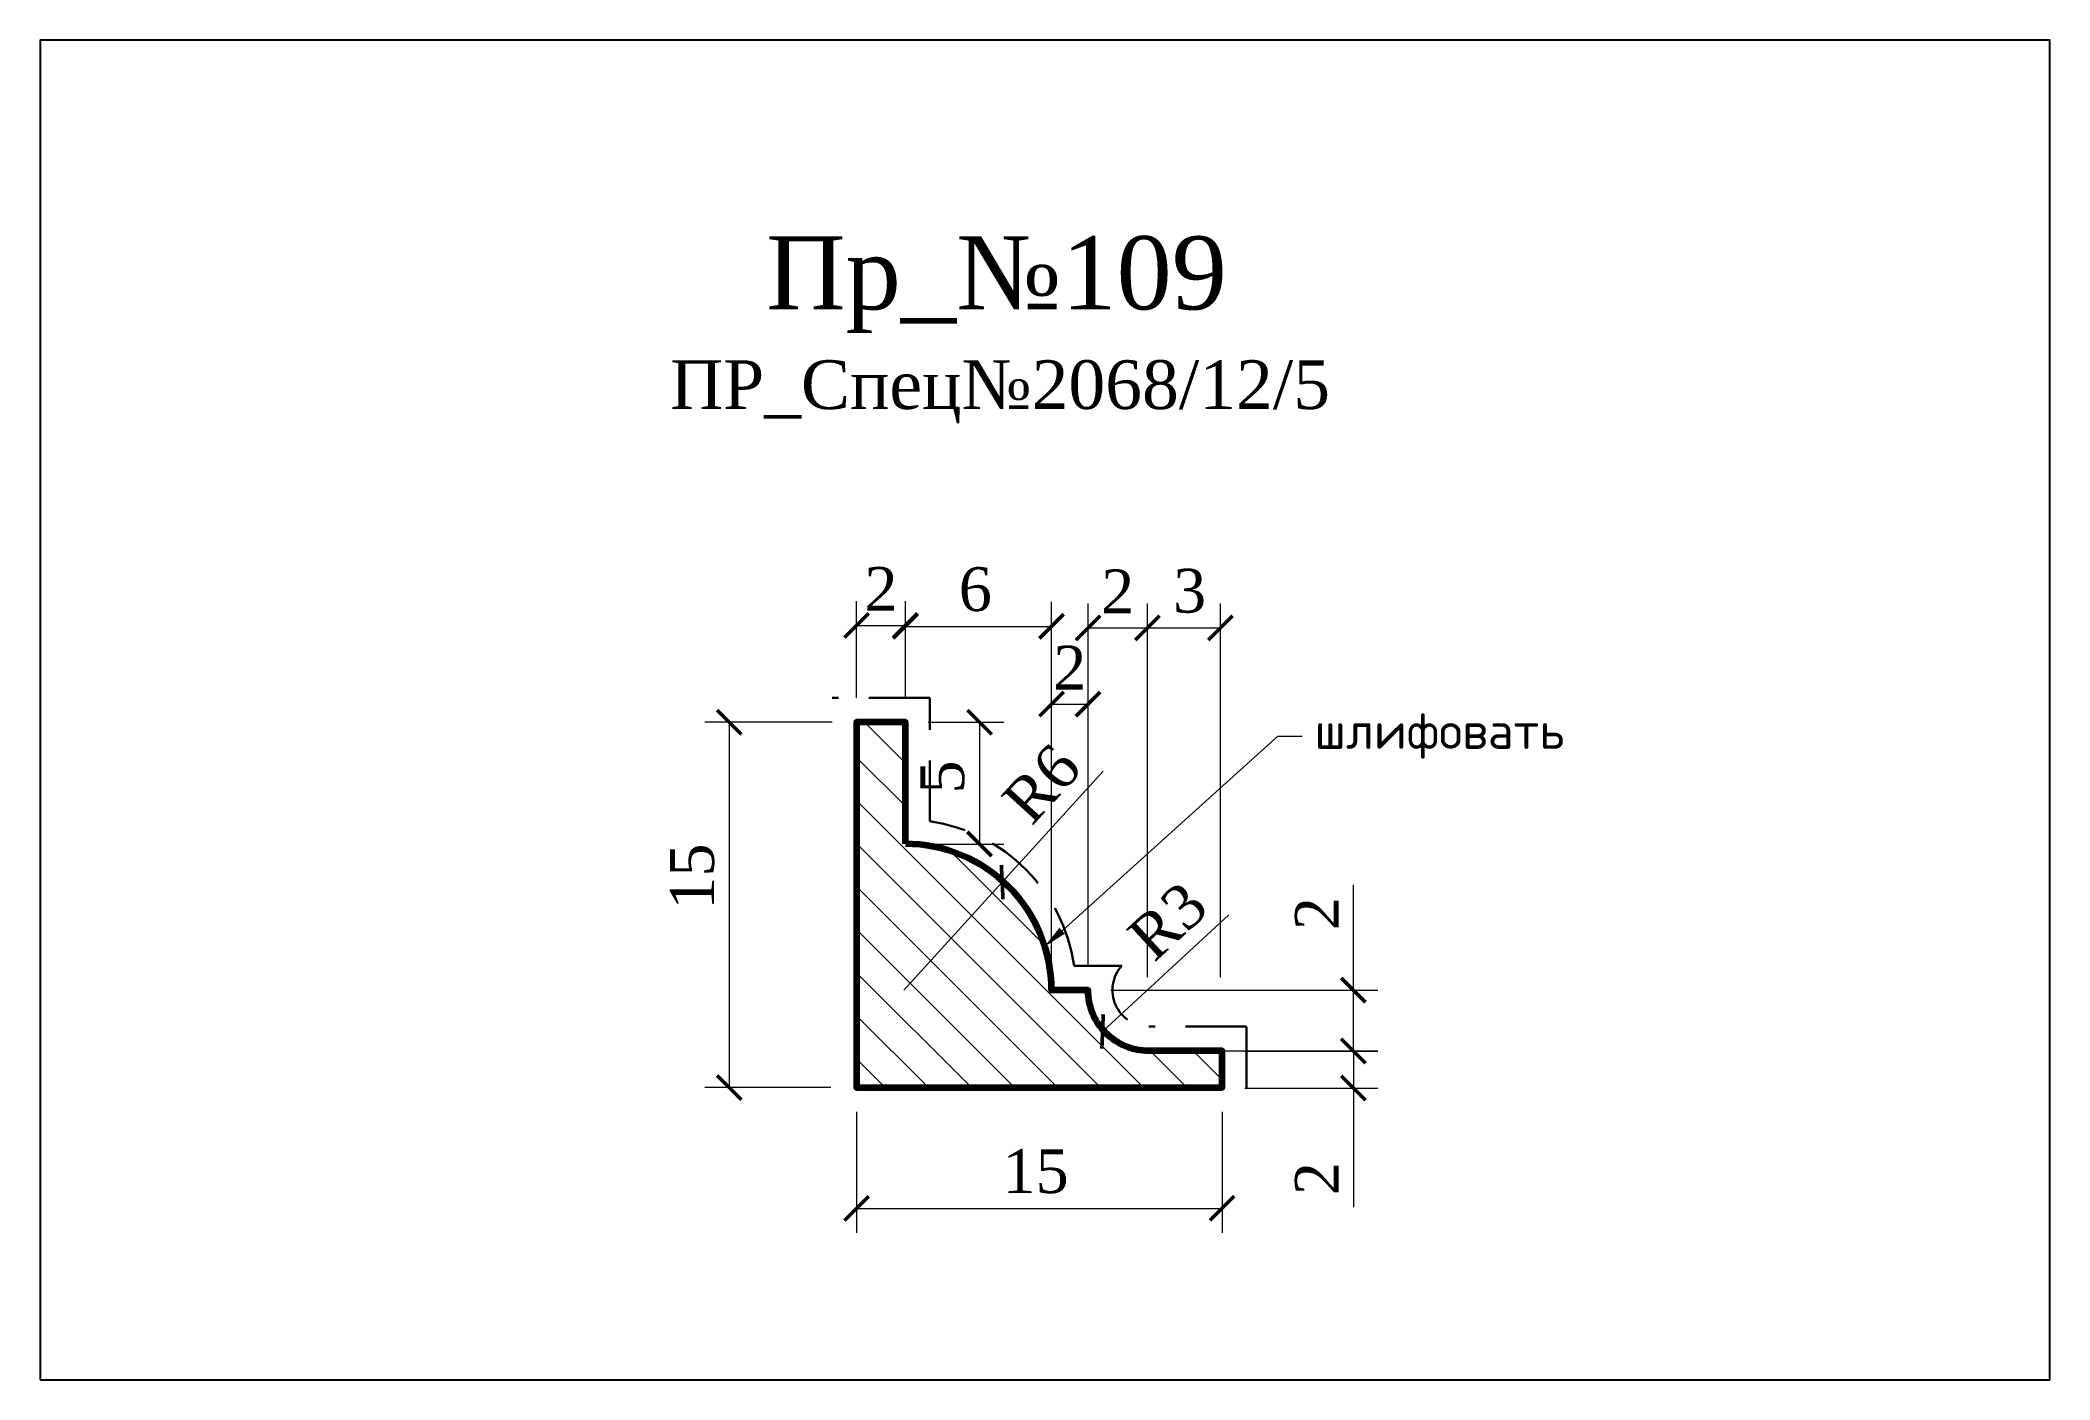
# Model space of a CAD drawing. Header units: millimetres. Extents: x 306085.3 to 306167.8, y -90698.1 to -90643.1.
import ezdxf
from ezdxf import colors
from ezdxf.entities.mleader import LeaderData, LeaderLine
from ezdxf.math import Vec2, Vec3

# ---------------------------------------------------------------- set-up
doc = ezdxf.new("R2010")
doc.units = ezdxf.units.MM
doc.header["$MEASUREMENT"] = 0
doc.linetypes.add('HIDDEN', pattern=[0.375, 0.25, -0.125])
doc.layers.add('Outside panel', color=7, linetype='Continuous', lineweight=18, true_color=0x7f5e57)
doc.layers.add('линия 50', color=1, linetype='Continuous', lineweight=211)
doc.layers.add('служебный слой РАЗМЕРЫ', color=7, linetype='Continuous', lineweight=9)
doc.layers.add('размеры в модели', color=7, linetype='Continuous')
doc.styles.add('ELECT', font='times.ttf')
doc.styles.get("Standard").update_dxf_attribs({"font": 'times.ttf'})
doc.styles.add('ЕСКД профили текст', font='isocpeur.ttf')
doc.dimstyles.new('M_1', dxfattribs={"dimtxt": 1.8, "dimasz": 1, "dimexe": 1, "dimexo": 1, "dimgap": 0.6, "dimtad": 1, "dimdec": 0, "dimdsep": 46, "dimtxsty": 'Standard', "dimblk": 'ARCHTICK', "dimcen": -5, "dimclrd": 7, "dimclre": 7, "dimclrt": 7, "dimadec": 0, "dimazin": 0, "dimtfac": 1, "dimtdec": 0, "dimtmove": 0, "dimatfit": 3, "dimfxl": 1, "dimtolj": 1, "dimtzin": 0, "dimlwd": 5, "dimlwe": 5, "dimarcsym": 0})

# ---------------------------------------------------------------- blocks, each defined once
blk = doc.blocks.new('_ArchTick')
at = {"color": 0, "linetype": 'ByBlock', "const_width": 0.15}
blk.add_lwpolyline([(-0.5, -0.5), (0.5, 0.5)], dxfattribs=at)
blk = doc.blocks.new('*D13')
at = {"layer": 'Defpoints', "color": 0, "ltscale": 1000, "transparency": 16777216}
for p in [(306128.286, -90670.394), (306126.786, -90682.132), (306128.286, -90682.132)]:
    blk.add_point(p, dxfattribs=at)
at = {"layer": 'размеры в модели', "color": 7, "lineweight": 5, "ltscale": 1000, "transparency": 16777216}
for p, q in [((306126.786, -90681.132), (306126.786, -90669.394)), ((306128.286, -90681.132), (306128.286, -90669.394)), ((306126.786, -90670.394), (306128.286, -90670.394))]:
    blk.add_line(p, q, dxfattribs=at)
at = {"layer": 'размеры в модели', "color": 7, "lineweight": 5, "ltscale": 1000, "transparency": 16777216, "rotation": 180}
blk.add_blockref('_ArchTick', (306126.786, -90670.394), dxfattribs=at)
at = {"layer": 'размеры в модели', "color": 7, "lineweight": 5, "ltscale": 1000, "transparency": 16777216}
blk.add_blockref('_ArchTick', (306128.286, -90670.394), dxfattribs=at)
at = {"layer": 'размеры в модели', "color": 7, "ltscale": 1000, "transparency": 16777216, "insert": (306127.536, -90668.894), "char_height": 1.8, "attachment_point": 5}
blk.add_mtext('\\A1;2', dxfattribs=at)
blk = doc.blocks.new('*D12')
at = {"layer": 'Defpoints', "color": 0, "ltscale": 1000, "transparency": 16777216}
for p in [(306126.786, -90667.2), (306120.786, -90671.156), (306126.786, -90680.095)]:
    blk.add_point(p, dxfattribs=at)
at = {"layer": 'размеры в модели', "color": 7, "lineweight": 5, "ltscale": 1000, "transparency": 16777216}
for p, q in [((306120.786, -90670.156), (306120.786, -90666.2)), ((306126.786, -90679.095), (306126.786, -90666.2)), ((306120.786, -90667.2), (306126.786, -90667.2))]:
    blk.add_line(p, q, dxfattribs=at)
at = {"layer": 'размеры в модели', "color": 7, "lineweight": 5, "ltscale": 1000, "transparency": 16777216, "rotation": 180}
blk.add_blockref('_ArchTick', (306120.786, -90667.2), dxfattribs=at)
at = {"layer": 'размеры в модели', "color": 7, "lineweight": 5, "ltscale": 1000, "transparency": 16777216}
blk.add_blockref('_ArchTick', (306126.786, -90667.2), dxfattribs=at)
at = {"layer": 'размеры в модели', "color": 7, "ltscale": 1000, "transparency": 16777216, "insert": (306123.659, -90665.685), "char_height": 1.8, "attachment_point": 5}
blk.add_mtext('\\A1;6', dxfattribs=at)
blk = doc.blocks.new('*D11')
at = {"layer": 'Defpoints', "color": 0, "ltscale": 1000, "transparency": 16777216}
for p in [(306130.721, -90667.264), (306128.286, -90682.135), (306130.721, -90682.6)]:
    blk.add_point(p, dxfattribs=at)
at = {"layer": 'размеры в модели', "color": 7, "lineweight": 5, "ltscale": 1000, "transparency": 16777216}
for p, q in [((306128.286, -90681.135), (306128.286, -90666.264)), ((306130.721, -90681.6), (306130.721, -90666.264)), ((306128.286, -90667.264), (306130.721, -90667.264))]:
    blk.add_line(p, q, dxfattribs=at)
at = {"layer": 'размеры в модели', "color": 7, "lineweight": 5, "ltscale": 1000, "transparency": 16777216, "rotation": 180}
blk.add_blockref('_ArchTick', (306128.286, -90667.264), dxfattribs=at)
at = {"layer": 'размеры в модели', "color": 7, "lineweight": 5, "ltscale": 1000, "transparency": 16777216}
blk.add_blockref('_ArchTick', (306130.721, -90667.264), dxfattribs=at)
at = {"layer": 'размеры в модели', "color": 7, "ltscale": 1000, "transparency": 16777216, "insert": (306129.503, -90665.764), "char_height": 1.8, "attachment_point": 5}
blk.add_mtext('\\A1;2', dxfattribs=at)
blk = doc.blocks.new('*D10')
at = {"layer": 'Defpoints', "color": 0, "ltscale": 1000, "transparency": 16777216}
for p in [(306118.786, -90671.137), (306113.557, -90686.137), (306118.721, -90686.137)]:
    blk.add_point(p, dxfattribs=at)
at = {"layer": 'размеры в модели', "color": 7, "lineweight": 5, "ltscale": 1000, "transparency": 16777216}
for p, q in [((306117.786, -90671.137), (306112.557, -90671.137)), ((306113.557, -90671.137), (306113.557, -90686.137)), ((306117.721, -90686.137), (306112.557, -90686.137))]:
    blk.add_line(p, q, dxfattribs=at)
for p, rotation in [((306113.557, -90671.137), 90), ((306113.557, -90686.137), 270)]:
    blk.add_blockref('_ArchTick', p, dxfattribs=dict(at, rotation=rotation))
at = {"layer": 'размеры в модели', "color": 7, "ltscale": 1000, "transparency": 16777216, "insert": (306112.042, -90677.473), "char_height": 1.8, "attachment_point": 5, "rotation": 90}
blk.add_mtext('\\A1;15', dxfattribs=at)
blk = doc.blocks.new('*D9')
at = {"layer": 'Defpoints', "color": 0, "ltscale": 1000, "transparency": 16777216}
for p in [(306118.786, -90686.132), (306133.786, -90686.132), (306133.786, -90691.095)]:
    blk.add_point(p, dxfattribs=at)
at = {"layer": 'размеры в модели', "color": 7, "lineweight": 5, "ltscale": 1000, "transparency": 16777216}
for p, q in [((306118.786, -90687.132), (306118.786, -90692.095)), ((306133.786, -90687.132), (306133.786, -90692.095)), ((306118.786, -90691.095), (306133.786, -90691.095))]:
    blk.add_line(p, q, dxfattribs=at)
at = {"layer": 'размеры в модели', "color": 7, "lineweight": 5, "ltscale": 1000, "transparency": 16777216, "rotation": 180}
blk.add_blockref('_ArchTick', (306118.786, -90691.095), dxfattribs=at)
at = {"layer": 'размеры в модели', "color": 7, "lineweight": 5, "ltscale": 1000, "transparency": 16777216}
blk.add_blockref('_ArchTick', (306133.786, -90691.095), dxfattribs=at)
at = {"layer": 'размеры в модели', "color": 7, "ltscale": 1000, "transparency": 16777216, "insert": (306126.132, -90689.579), "char_height": 1.8, "attachment_point": 5}
blk.add_mtext('\\A1;15', dxfattribs=at)
blk = doc.blocks.new('*D8')
at = {"layer": 'Defpoints', "color": 0, "ltscale": 1000, "transparency": 16777216}
for p in [(306133.721, -90667.264), (306130.721, -90682.6), (306133.721, -90682.6)]:
    blk.add_point(p, dxfattribs=at)
at = {"layer": 'размеры в модели', "color": 7, "lineweight": 5, "ltscale": 1000, "transparency": 16777216}
for p, q in [((306130.721, -90681.6), (306130.721, -90666.264)), ((306133.721, -90681.6), (306133.721, -90666.264)), ((306130.721, -90667.264), (306133.721, -90667.264))]:
    blk.add_line(p, q, dxfattribs=at)
at = {"layer": 'размеры в модели', "color": 7, "lineweight": 5, "ltscale": 1000, "transparency": 16777216, "rotation": 180}
blk.add_blockref('_ArchTick', (306130.721, -90667.264), dxfattribs=at)
at = {"layer": 'размеры в модели', "color": 7, "lineweight": 5, "ltscale": 1000, "transparency": 16777216}
blk.add_blockref('_ArchTick', (306133.721, -90667.264), dxfattribs=at)
at = {"layer": 'размеры в модели', "color": 7, "ltscale": 1000, "transparency": 16777216, "insert": (306132.454, -90665.749), "char_height": 1.8, "attachment_point": 5}
blk.add_mtext('\\A1;3', dxfattribs=at)
blk = doc.blocks.new('*D7')
at = {"layer": 'Defpoints', "color": 0, "ltscale": 1000, "transparency": 16777216}
for p in [(306133.721, -90684.637), (306133.721, -90686.157), (306139.177, -90686.157)]:
    blk.add_point(p, dxfattribs=at)
at = {"layer": 'размеры в модели', "color": 7, "lineweight": 5, "ltscale": 1000, "transparency": 16777216}
for p, q in [((306134.721, -90684.637), (306140.177, -90684.637)), ((306139.177, -90684.637), (306139.177, -90686.157)), ((306134.721, -90686.157), (306140.177, -90686.157)), ((306139.177, -90686.157), (306139.177, -90691.052))]:
    blk.add_line(p, q, dxfattribs=at)
for p, rotation in [((306139.177, -90684.637), 90), ((306139.177, -90686.157), 270)]:
    blk.add_blockref('_ArchTick', p, dxfattribs=dict(at, rotation=rotation))
at = {"layer": 'размеры в модели', "color": 7, "ltscale": 1000, "transparency": 16777216, "insert": (306137.677, -90689.871), "char_height": 1.8, "attachment_point": 5, "rotation": 90}
blk.add_mtext('\\A1;2', dxfattribs=at)
blk = doc.blocks.new('*D6')
at = {"layer": 'Defpoints', "color": 0, "ltscale": 1000, "transparency": 16777216}
for p in [(306128.221, -90682.137), (306130.59, -90684.634), (306139.177, -90684.634)]:
    blk.add_point(p, dxfattribs=at)
at = {"layer": 'размеры в модели', "color": 7, "lineweight": 5, "ltscale": 1000, "transparency": 16777216}
for p, q in [((306139.177, -90682.137), (306139.177, -90677.811)), ((306129.221, -90682.137), (306140.177, -90682.137)), ((306139.177, -90684.634), (306139.177, -90682.137)), ((306131.59, -90684.634), (306140.177, -90684.634))]:
    blk.add_line(p, q, dxfattribs=at)
for p, rotation in [((306139.177, -90682.137), 90), ((306139.177, -90684.634), 270)]:
    blk.add_blockref('_ArchTick', p, dxfattribs=dict(at, rotation=rotation))
at = {"layer": 'размеры в модели', "color": 7, "ltscale": 1000, "transparency": 16777216, "insert": (306137.677, -90678.992), "char_height": 1.8, "attachment_point": 5, "rotation": 90}
blk.add_mtext('\\A1;2', dxfattribs=at)
blk = doc.blocks.new('*D5')
at = {"layer": 'Defpoints', "color": 0, "ltscale": 1000, "transparency": 16777216}
for p in [(306120.721, -90671.137), (306120.721, -90676.137), (306123.83, -90676.137)]:
    blk.add_point(p, dxfattribs=at)
at = {"layer": 'размеры в модели', "color": 7, "lineweight": 5, "ltscale": 1000, "transparency": 16777216}
for p, q in [((306121.721, -90671.137), (306124.83, -90671.137)), ((306123.83, -90671.137), (306123.83, -90676.137)), ((306121.721, -90676.137), (306124.83, -90676.137))]:
    blk.add_line(p, q, dxfattribs=at)
for p, rotation in [((306123.83, -90671.137), 90), ((306123.83, -90676.137), 270)]:
    blk.add_blockref('_ArchTick', p, dxfattribs=dict(at, rotation=rotation))
at = {"layer": 'размеры в модели', "color": 7, "ltscale": 1000, "transparency": 16777216, "insert": (306122.314, -90673.384), "char_height": 1.8, "attachment_point": 5, "rotation": 90}
blk.add_mtext('\\A1;5', dxfattribs=at)
blk = doc.blocks.new('*D4')
at = {"layer": 'Defpoints', "color": 0, "ltscale": 1000, "transparency": 16777216}
for p in [(306120.786, -90667.162), (306120.786, -90669.096), (306118.786, -90671.137)]:
    blk.add_point(p, dxfattribs=at)
at = {"layer": 'размеры в модели', "color": 7, "lineweight": 5, "ltscale": 1000, "transparency": 16777216}
for p, q in [((306118.786, -90670.137), (306118.786, -90666.162)), ((306120.786, -90668.096), (306120.786, -90666.162)), ((306118.786, -90667.162), (306120.786, -90667.162))]:
    blk.add_line(p, q, dxfattribs=at)
at = {"layer": 'размеры в модели', "color": 7, "lineweight": 5, "ltscale": 1000, "transparency": 16777216, "rotation": 180}
blk.add_blockref('_ArchTick', (306118.786, -90667.162), dxfattribs=at)
at = {"layer": 'размеры в модели', "color": 7, "lineweight": 5, "ltscale": 1000, "transparency": 16777216}
blk.add_blockref('_ArchTick', (306120.786, -90667.162), dxfattribs=at)
at = {"layer": 'размеры в модели', "color": 7, "ltscale": 1000, "transparency": 16777216, "insert": (306119.786, -90665.662), "char_height": 1.8, "attachment_point": 5}
blk.add_mtext('\\A1;2', dxfattribs=at)
blk = doc.blocks.new('*D3')
at = {"layer": 'Defpoints', "color": 0, "ltscale": 1000, "transparency": 16777216}
for p in [(306124.76, -90677.7), (306120.721, -90682.137)]:
    blk.add_point(p, dxfattribs=at)
at = {"layer": 'размеры в модели', "color": 7, "lineweight": 5, "ltscale": 1000, "transparency": 16777216}
for p in [(306128.902, -90673.149), (306120.721, -90682.137)]:
    blk.add_line(p, (306124.76, -90677.7), dxfattribs=at)
at = {"layer": 'размеры в модели', "color": 7, "lineweight": 5, "ltscale": 1000, "transparency": 16777216, "rotation": 227.6909243450392}
blk.add_blockref('_ArchTick', (306124.76, -90677.7), dxfattribs=at)
at = {"layer": 'размеры в модели', "color": 7, "ltscale": 1000, "transparency": 16777216, "insert": (306126.383, -90673.665), "char_height": 1.8, "attachment_point": 5, "rotation": 47.69092}
blk.add_mtext('\\A1;R6', dxfattribs=at)
blk = doc.blocks.new('*D2')
at = {"layer": 'Defpoints', "color": 0, "ltscale": 1000, "transparency": 16777216}
for p in [(306130.721, -90682.137), (306128.882, -90683.831)]:
    blk.add_point(p, dxfattribs=at)
at = {"layer": 'размеры в модели', "color": 7, "lineweight": 5, "ltscale": 1000, "transparency": 16777216}
blk.add_line((306134.071, -90679.051), (306128.882, -90683.831), dxfattribs=at)
at = {"layer": 'размеры в модели', "color": 7, "lineweight": 5, "ltscale": 1000, "transparency": 16777216, "rotation": 222.6499174653457}
blk.add_blockref('_ArchTick', (306128.882, -90683.831), dxfattribs=at)
at = {"layer": 'размеры в модели', "color": 7, "ltscale": 1000, "transparency": 16777216, "insert": (306131.56, -90679.303), "char_height": 1.8, "attachment_point": 5, "rotation": 42.64992}
blk.add_mtext('\\A1;R3', dxfattribs=at)

msp = doc.modelspace()

# ---------------------------------------------------------------- hatches: boundary and pattern name
at = {"layer": 'Outside panel', "ltscale": 1000}
h = msp.add_hatch(dxfattribs=at)
h.set_pattern_fill('ANSI31', color=256, scale=10, angle=90)
h.set_pattern_definition([(135, (-5162.5591, 5708.4043), (-0.8838834765, -0.8838834765), [])])
edge = h.paths.add_edge_path()
edge.add_line((306120.786, -90676.132), (306120.786, -90671.132))
edge.add_line((306120.786, -90671.132), (306118.786, -90671.132))
edge.add_line((306118.786, -90671.132), (306118.786, -90686.132))
edge.add_line((306118.786, -90686.132), (306133.786, -90686.132))
edge.add_line((306133.786, -90686.132), (306133.786, -90684.632))
edge.add_line((306133.786, -90684.632), (306130.786, -90684.632))
edge.add_arc((306130.786, -90682.132), 2.5, 180, 270, ccw=False)
edge.add_line((306128.286, -90682.132), (306126.786, -90682.132))
edge.add_arc((306120.786, -90682.132), 6, 0, 90)

# ---------------------------------------------------------------- linework, layer by layer
at = {"color": 6, "ltscale": 1000}
msp.add_lwpolyline([(306085.268, -90698.135), (306167.768, -90698.135), (306167.768, -90643.135), (306085.268, -90643.135)], close=True, dxfattribs=at)
at = {"layer": 'линия 50', "color": 1, "linetype": 'HIDDEN', "lineweight": 30, "ltscale": 10, "true_color": 0xff0909}
msp.add_lwpolyline([(306134.786, -90686.137), (306134.786, -90683.632), (306130.786, -90683.632, -0.648232), (306129.668, -90681.132), (306127.714, -90681.132, 0.332528), (306121.786, -90675.204), (306121.786, -90670.132), (306117.786, -90670.132), (306117.786, -90670.132)], format="xyb", dxfattribs=at)
at = {"layer": 'линия 50', "color": 7}
msp.add_lwpolyline([(306120.786, -90676.132), (306120.786, -90671.132), (306118.786, -90671.132), (306118.786, -90686.132), (306133.786, -90686.132), (306133.786, -90684.632), (306130.786, -90684.632, -0.414214), (306128.286, -90682.132), (306126.786, -90682.132, 0.414214)], format="xyb", close=True, dxfattribs=at)

# ---------------------------------------------------------------- texts
at = {"color": 5, "ltscale": 1000, "style": 'ELECT'}
msp.add_text('Пр_№109', height=3, dxfattribs=at).set_placement((306115.064, -90654.185))
at = {"color": 7, "ltscale": 1000, "style": 'ELECT'}
msp.add_text('ПР_Спец№2068/12/5', height=2, dxfattribs=at).set_placement((306111.127, -90658.276))

# ---------------------------------------------------------------- dimensions: what is measured, and where the dimension line sits
at = {"layer": 'размеры в модели', "color": 0, "ltscale": 1000}
for base, p1, p2, picture, middle in [((306120.786, -90667.162), (306118.786, -90671.137), (306120.786, -90669.096), '*D4', (306119.786, -90667.162)), ((306126.786, -90667.2), (306120.786, -90671.156), (306126.786, -90680.095), '*D12', (306123.659, -90667.2))]:
    dim = msp.add_linear_dim(base=base, p1=p1, p2=p2, dimstyle='M_1', override={"dimtxt": 1.8}, dxfattribs=at)
    dim.commit()
    dim.dimension.update_dxf_attribs({"geometry": picture, "text_midpoint": middle, "dimtype": 128})
for base, p1, p2, picture, middle in [((306130.721, -90667.264), (306128.286, -90682.135), (306130.721, -90682.6), '*D11', (306129.503, -90667.264)), ((306128.285775545, -90670.393525221), (306126.785775545, -90682.132363386), (306128.285775545, -90682.132363386), '*D13', (306127.535775545, -90670.393525221)), ((306133.786, -90691.095), (306118.786, -90686.132), (306133.786, -90686.132), '*D9', (306126.132, -90691.095))]:
    dim = msp.add_linear_dim(base=base, p1=p1, p2=p2, dimstyle='M_1', dxfattribs=at)
    dim.commit()
    dim.dimension.update_dxf_attribs({"geometry": picture, "text_midpoint": middle, "dimtype": 128})
for base, p1, p2, angle, picture, middle, dimtype in [((306133.721, -90667.264), (306130.721, -90682.6), (306133.721, -90682.6), 0, '*D8', (306132.454, -90667.264), 129), ((306123.83, -90676.137), (306120.721, -90671.137), (306120.721, -90676.137), 90, '*D5', (306123.83, -90673.384), 128), ((306139.177, -90686.157), (306133.721, -90684.637), (306133.721, -90686.157), 90, '*D7', (306139.177, -90689.871), 128)]:
    dim = msp.add_linear_dim(base=base, p1=p1, p2=p2, angle=angle, dimstyle='M_1', override={"dimtxt": 1.8}, dxfattribs=at)
    dim.commit()
    dim.dimension.update_dxf_attribs({"geometry": picture, "text_midpoint": middle, "dimtype": dimtype})
for base, p1, p2, picture, middle in [((306113.557, -90686.137), (306118.786, -90671.137), (306118.721, -90686.137), '*D10', (306113.557, -90677.473)), ((306139.177, -90684.634), (306128.221, -90682.137), (306130.59, -90684.634), '*D6', (306139.177, -90678.992))]:
    dim = msp.add_linear_dim(base=base, p1=p1, p2=p2, angle=90, dimstyle='M_1', dxfattribs=at)
    dim.commit()
    dim.dimension.update_dxf_attribs({"geometry": picture, "text_midpoint": middle, "dimtype": 128})
dim = msp.add_radius_dim(center=(306120.721, -90682.137), mpoint=(306124.76, -90677.7), dimstyle='M_1', dxfattribs=at)
dim.commit()
dim.dimension.update_dxf_attribs({"geometry": '*D3', "text_midpoint": (306126.383, -90673.665)})
dim = msp.add_radius_dim(center=(306130.72119, -90682.13711), mpoint=(306128.88242, -90683.8309), dimstyle='M_1', override={"dimtxt": 1.8}, dxfattribs=at)
dim.commit()
dim.dimension.update_dxf_attribs({"geometry": '*D2', "text_midpoint": (306132.58732, -90680.41811), "dimtype": 132})

# ---------------------------------------------------------------- leaders
at = {"layer": 'служебный слой РАЗМЕРЫ'}
ml = msp.add_multileader_mtext('Standard', dxfattribs=at)
ml.set_content('\\A1;шлифовать', color=256, style='ЕСКД профили текст')
ml.set_leader_properties(color=256, linetype='ByLayer', lineweight=-1)
ml.build(insert=Vec2(0, 0))
ml.multileader.update_dxf_attribs({"dogleg_length": 1, "arrow_head_size": 1})
ctx = ml.context
ctx.base_point, ctx.char_height, ctx.arrow_head_size, ctx.landing_gap_size, ctx.plane_origin = Vec3(306137.078, -90671.705), 1.5, 1, 0.5, Vec3(306150.553, -90645.536)
notes = []
notes.append((ctx, [(1, (1, 1, 0), (306136.078, -90671.705), (1, 0), 1, [(0, [(306126.477, -90680.368)], 0, [])])]))
ctx.mtext.insert, ctx.mtext.flow_direction = Vec3(306137.578, -90670.73), 5
for ctx, leaders in notes:
    for number, flags, end, landing, length, lines in leaders:
        leader = LeaderData()
        leader.index, (leader.has_last_leader_line, leader.has_dogleg_vector, leader.attachment_direction) = number, flags
        leader.last_leader_point, leader.dogleg_vector, leader.dogleg_length = Vec3(end), Vec3(landing), length
        for number, points, colour, breaks in lines:
            line = LeaderLine()
            line.index, line.vertices, line.color, line.breaks = number, Vec3.list(points), colors.encode_raw_color(colour), breaks
            leader.lines.append(line)
        ctx.leaders.append(leader)

doc.saveas('drawing.dxf')
